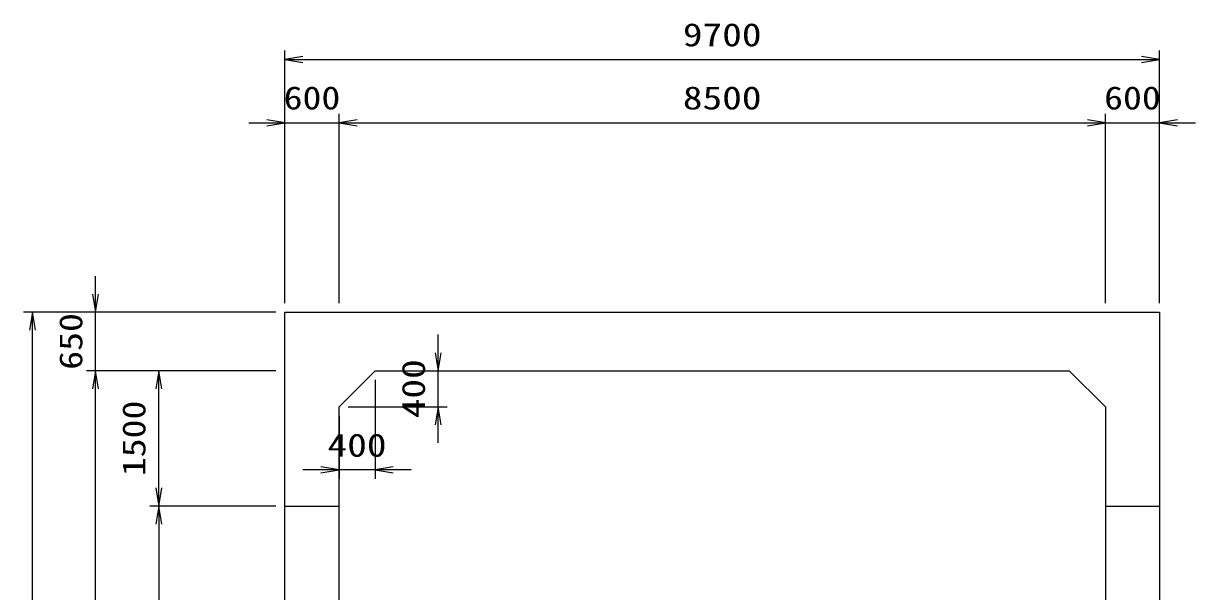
# Model space of a CAD drawing. Units: millimetres at full size. Extents: x 0 to 84100, y 0 to 59400.
# Drawn here: x 60300 to 73300, y 36302 to 42600 of the extents above; entities that cross this region are included whole.
import ezdxf
from ezdxf.enums import TextEntityAlignment as Align

# ---------------------------------------------------------------- set-up
doc = ezdxf.new("R2010")
doc.units = ezdxf.units.MM
doc.layers.add('D-STR-DIM', color=7, linetype='Continuous', lineweight=25)
doc.layers.add('D-STR-STRn', color=1, linetype='Continuous', lineweight=25)
doc.styles.add('ＭＳ ゴシック', font='')
doc.styles.get('ＭＳ ゴシック').set_extended_font_data('MS Gothic')

# ---------------------------------------------------------------- blocks, each defined once
blk = doc.blocks.new('open_arrow')
at = {"color": 0, "linetype": 'Continuous', "lineweight": -2}
blk.add_lwpolyline([(7.5, 1.25), (0, 0), (7.5, -1.25)], dxfattribs=at)

msp = doc.modelspace()

# ---------------------------------------------------------------- linework, layer by layer
at = {"layer": 'D-STR-DIM'}
for p, q in [((63200, 39500), (63200, 42300)), ((72900, 39500), (72900, 42300)), ((63200, 42200), (72900, 42200)), ((63200, 39500), (63200, 41600)), ((63800, 39500), (63800, 41600)), ((63800, 39500), (63800, 41600)), ((72300, 39500), (72300, 41600)), ((72300, 39500), (72300, 41600)), ((72900, 39500), (72900, 41600)), ((62800, 41500), (64200, 41500)), ((63800, 41500), (72300, 41500)), ((71900, 41500), (73300, 41500)), ((61100, 38350), (61100, 39800)), ((63100, 39400), (60300, 39400)), ((60400, 32000), (60400, 39400)), ((63100, 39400), (61000, 39400)), ((64900, 37950), (64900, 39150)), ((63100, 38750), (61000, 38750)), ((63100, 38750), (61000, 38750)), ((61100, 32750), (61100, 38750)), ((63100, 38750), (61700, 38750)), ((61800, 37250), (61800, 38750)), ((64300, 38750), (65000, 38750)), ((64200, 38650), (64200, 37550)), ((63900, 38350), (65000, 38350)), ((63800, 38250), (63800, 37550)), ((64600, 37650), (63400, 37650)), ((63100, 37250), (61700, 37250)), ((63100, 37250), (61700, 37250)), ((61800, 37250), (61800, 32750))]:
    msp.add_line(p, q, dxfattribs=at)
at = {"layer": 'D-STR-STRn'}
for p, q in [((63200, 39400), (72900, 39400)), ((63200, 32000), (63200, 39400)), ((72900, 39400), (72900, 32000)), ((64200, 38750), (63800, 38350)), ((64200, 38750), (71900, 38750)), ((72300, 38350), (71900, 38750)), ((63800, 33150), (63800, 38350)), ((72300, 38350), (72300, 33150)), ((63200, 37250), (63800, 37250)), ((72300, 37250), (72900, 37250))]:
    msp.add_line(p, q, dxfattribs=at)

# ---------------------------------------------------------------- block references
at = {"layer": 'D-STR-DIM', "xscale": 26.7, "yscale": 26.7}
for p in [(63200, 42200), (63800, 41500), (63800, 41500), (72900, 41500), (64200, 37650)]:
    msp.add_blockref('open_arrow', p, dxfattribs=at)
for p, rotation in [((72900, 42200), 180), ((63200, 41500), 180), ((72300, 41500), 180), ((72300, 41500), 180), ((61100, 39400), 90), ((60400, 39400), 270), ((64900, 38750), 90), ((61100, 38750), 270), ((61100, 38750), 270), ((61800, 38750), 270), ((64900, 38350), 270), ((63800, 37650), 180), ((61800, 37250), 90), ((61800, 37250), 270)]:
    msp.add_blockref('open_arrow', p, dxfattribs=dict(at, rotation=rotation))

# ---------------------------------------------------------------- texts
at = {"layer": 'D-STR-DIM', "style": 'ＭＳ ゴシック'}
for s, width, p in [('9700', 1.25, (68050, 42475)), ('600', 1.2, (63500, 41775)), ('8500', 1.25, (68050, 41775)), ('600', 1.2, (72600, 41775)), ('400', 1.25, (64000, 37925))]:
    msp.add_text(s, height=256.6, dxfattribs=dict(at, width=width)).set_placement(p, align=Align.MIDDLE_CENTER)
for s, width, p in [('650', 1.2, (60825, 39075)), ('400', 1.25, (64625, 38550)), ('1500', 1.2, (61525, 38000))]:
    msp.add_text(s, height=256.6, rotation=90, dxfattribs=dict(at, width=width)).set_placement(p, align=Align.MIDDLE_CENTER)

doc.saveas('drawing.dxf')
